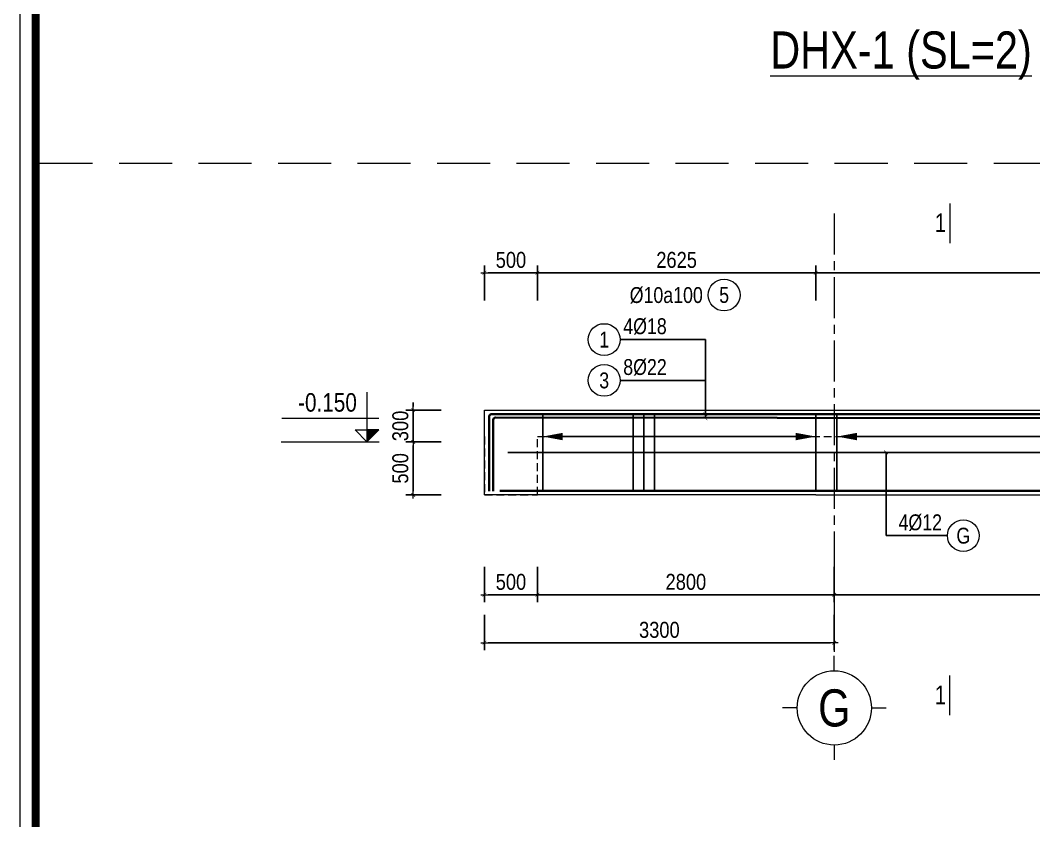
# Model space of a CAD drawing. Header units: millimetres. Extents: x 397144 to 10081729, y 99180 to 1327802.
# Drawn here: x 4907570 to 4917129, y 707849 to 715401 of the extents above; entities that cross this region are included whole.
import ezdxf
from ezdxf.enums import TextEntityAlignment as Align

# ---------------------------------------------------------------- set-up
doc = ezdxf.new("R2010")
doc.units = ezdxf.units.MM
doc.header["$PDSIZE"] = -10
doc.linetypes.add('CENTER', pattern=[2, 1.25, -0.25, 0.25, -0.25])
doc.linetypes.add('HIDDEN', pattern=[0.375, 0.25, -0.125])
doc.layers.get('0').update_dxf_attribs({"linetype": 'CONTINUOUS'})
doc.layers.get('Defpoints').update_dxf_attribs({"color": 12, "linetype": 'CONTINUOUS'})
for name, color, linetype, lineweight in [('kata_dim', 8, 'CONTINUOUS', 13), ('kata_grid', 8, 'CENTER', 13), ('kata_net khuat', 9, 'HIDDEN', 5), ('kata_net manh', 8, 'CONTINUOUS', 5), ('kata_net thay', 4, 'CONTINUOUS', 20), ('kata_text', 7, 'CONTINUOUS', 20), ('kata_thep chu', 1, 'CONTINUOUS', 35), ('kata_thep dai', 220, 'CONTINUOUS', 25)]:
    doc.layers.add(name, color=color, linetype=linetype, lineweight=lineweight)
doc.styles.add('kata_text', font='arial.ttf', dxfattribs={"width": 0.8})
doc.styles.add('Star-HelCon', font='VHELVCN_0.TTF')
doc.dimstyles.new('kata_dim_70', dxfattribs={"dimscale": 70, "dimtxt": 2.15, "dimasz": 0.5, "dimexe": 1, "dimexo": 2, "dimtad": 1, "dimdec": 0, "dimrnd": 5, "dimzin": 0, "dimdsep": 46, "dimtxsty": 'Star-HelCon', "dimblk": 'kata_block_ArchTick', "dimcen": 0.09, "dimdle": 1.2, "dimclrd": 8, "dimclre": 8, "dimclrt": 3, "dimadec": 0, "dimazin": 0, "dimtfac": 1, "dimtdec": 0, "dimtix": 1, "dimtmove": 2, "dimatfit": 3, "dimfxl": 3.75, "dimfxlon": 1, "dimtolj": 1, "dimtzin": 0, "dimarcsym": 0})
doc.dimstyles.new('kata_rai_thep', dxfattribs={"dimtxt": 2, "dimasz": 1, "dimexe": 0, "dimexo": 0, "dimtad": 1, "dimdec": 0, "dimzin": 12, "dimdsep": 46, "dimtxsty": 'kata_text', "dimblk": 'kata_block_RUNTIC', "dimcen": 0, "dimse1": 1, "dimse2": 1, "dimclrd": 6, "dimclre": 6, "dimclrt": 7, "dimadec": 0, "dimazin": 3, "dimtfac": 1, "dimtdec": 0, "dimtmove": 2, "dimatfit": 3, "dimldrblk": 'kata_block_LEADERTIC', "dimfxl": 1, "dimtolj": 1, "dimtzin": 0, "dimlwd": -1, "dimlwe": -1, "dimarcsym": 0})

# ---------------------------------------------------------------- blocks, each defined once
blk = doc.blocks.new('kata_block_TD')
at = {"color": 6, "linetype": 'ByBlock', "lineweight": -2, "style": 'kata_text', "width": 0.8}
blk.add_attdef('SECTDET2', text='', height=5, dxfattribs=at).set_placement((0, 7.97), align=Align.CENTER)
at = {"color": 0, "linetype": 'ByBlock', "lineweight": -2, "style": 'kata_text', "width": 0.8}
blk.add_attdef('SECTDET1', text='', height=5, dxfattribs=at).set_placement((0, 1.47), align=Align.CENTER)
at = {"color": 3, "lineweight": 25, "style": 'kata_text', "width": 0.8}
blk.add_attdef('SSCALE', text='', height=2.5, dxfattribs=at).set_placement((0, -4), align=Align.CENTER)
blk = doc.blocks.new('CHG_XX_Khung ten')
blk.add_lwpolyline([(15, 579), (826, 579), (826, 15), (15, 15)], close=True)
at = {"color": 4, "linetype": 'Continuous', "const_width": 1}
blk.add_lwpolyline([(17, 577), (824, 577), (824, 17), (17, 17)], close=True, dxfattribs=at)
blk = doc.blocks.new('kata_block_ArchTick')
at = {"color": 8}
blk.add_line((1, 0), (-1, 0), dxfattribs=at)
at = {"color": 8, "const_width": 0.15}
blk.add_lwpolyline([(-0.5, -0.5), (0.5, 0.5)], dxfattribs=at)
blk = doc.blocks.new('*D451')
at = {"layer": 'Defpoints', "color": 0, "transparency": 16777216}
for p in [(4920248.2, 713018.5), (4915073.2, 712756), (4920248.2, 711723.5)]:
    blk.add_point(p, dxfattribs=at)
at = {"layer": 'kata_dim', "color": 8, "lineweight": -2, "transparency": 16777216}
for p, q in [((4915073.2, 712896), (4915073.2, 713088.5)), ((4915108.2, 713018.5), (4920213.2, 713018.5)), ((4920248.2, 712756), (4920248.2, 713088.5))]:
    blk.add_line(p, q, dxfattribs=at)
at = {"layer": 'kata_dim', "color": 8, "lineweight": -2, "transparency": 16777216, "xscale": 35, "yscale": 35, "zscale": 35, "rotation": 180}
blk.add_blockref('kata_block_ArchTick', (4915073.2, 713018.5), dxfattribs=at)
at = {"layer": 'kata_dim', "color": 8, "lineweight": -2, "transparency": 16777216, "xscale": 35, "yscale": 35, "zscale": 35}
blk.add_blockref('kata_block_ArchTick', (4920248.2, 713018.5), dxfattribs=at)
at = {"layer": 'kata_dim', "color": 3, "transparency": 16777216, "insert": (4917660.7, 713139.1), "char_height": 150.5, "attachment_point": 5, "style": 'Star-HelCon'}
blk.add_mtext('\\A1;5175', dxfattribs=at)
blk = doc.blocks.new('*D453')
at = {"layer": 'Defpoints', "color": 0, "transparency": 16777216}
for p in [(4911948.2, 711423.5), (4911276.4, 710923.5), (4911948.2, 710923.5)]:
    blk.add_point(p, dxfattribs=at)
at = {"layer": 'kata_dim', "color": 8, "lineweight": -2, "transparency": 16777216}
for p, q in [((4911538.9, 711423.5), (4911206.4, 711423.5)), ((4911276.4, 711388.5), (4911276.4, 710958.5)), ((4911538.9, 710923.5), (4911206.4, 710923.5))]:
    blk.add_line(p, q, dxfattribs=at)
at = {"layer": 'kata_dim', "color": 8, "lineweight": -2, "transparency": 16777216, "xscale": 35, "yscale": 35, "zscale": 35}
for p, rotation in [((4911276.4, 711423.5), 90), ((4911276.4, 710923.5), 270)]:
    blk.add_blockref('kata_block_ArchTick', p, dxfattribs=dict(at, rotation=rotation))
at = {"layer": 'kata_dim', "color": 3, "transparency": 16777216, "insert": (4911155.8, 711173.5), "char_height": 150.5, "attachment_point": 5, "rotation": 90, "style": 'Star-HelCon'}
blk.add_mtext('\\A1;500', dxfattribs=at)
blk = doc.blocks.new('kata_block_CT')
blk.add_hatch(color=256).paths.add_polyline_path([(0, 1.6), (-1.61, 1.6), (0, 0)])
at = {"ltscale": 50}
h = blk.add_hatch(dxfattribs=at)
h.set_pattern_fill('ANSI31', color=8, scale=1.406, style=0)
h.paths.add_polyline_path([(0, 1.6), (0, 0), (1.61, 1.6)])
at = {"color": 8, "ltscale": 50}
for p, q in [((-1.59, 3.14), (11.47, 3.14)), ((11.56, 0), (-1.64, 0))]:
    blk.add_line(p, q, dxfattribs=at)
for points in [[(0, 6.69), (0, 0)], [(0, 0), (-1.61, 1.6), (0, 1.6)], [(0, 0), (1.61, 1.6), (0, 1.6)]]:
    blk.add_lwpolyline(points, dxfattribs=at)
at = {"color": 3, "style": 'kata_text', "width": 0.8}
blk.add_attdef('CT', (1.41, 4.07), '', height=2.5, dxfattribs=at)
blk = doc.blocks.new('kata_block_RUNTIC')
at = {"layer": 'kata_dim', "color": 6}
blk.add_line((0, 0.75), (0, -0.75), dxfattribs=at)
blk.add_lwpolyline([(0, 0, 0, 1, 0), (-2.7, 0, 1, 1, 0)], format="xyseb", dxfattribs=at)
blk = doc.blocks.new('*D454')
at = {"layer": 'Defpoints', "color": 6, "transparency": 16777216}
blk.add_line((4912568.2, 711473.5), (4915003.2, 711473.5), dxfattribs=at)
at = {"layer": 'Defpoints', "color": 0, "transparency": 16777216}
for p in [(4912498.2, 711473.5), (4915073.2, 711473.5), (4915073.2, 711473.5)]:
    blk.add_point(p, dxfattribs=at)
at = {"layer": 'Defpoints', "color": 6, "transparency": 16777216, "xscale": 70, "yscale": 70, "zscale": 70, "rotation": 180}
blk.add_blockref('kata_block_RUNTIC', (4912498.2, 711473.5), dxfattribs=at)
at = {"layer": 'Defpoints', "color": 6, "transparency": 16777216, "xscale": 70, "yscale": 70, "zscale": 70}
blk.add_blockref('kata_block_RUNTIC', (4915073.2, 711473.5), dxfattribs=at)
blk = doc.blocks.new('kata_block_LEADERTIC')
at = {"layer": 'kata_dim', "color": 6}
blk.add_lwpolyline([(0, 0, 0, 1, 0), (-2.7, 0, 1, 1, 0)], format="xyseb", dxfattribs=at)
blk = doc.blocks.new('*D455')
at = {"layer": 'Defpoints', "color": 6, "transparency": 16777216}
blk.add_line((4915343.2, 711473.5), (4919978.2, 711473.5), dxfattribs=at)
at = {"layer": 'Defpoints', "color": 0, "transparency": 16777216}
for p in [(4915273.2, 711473.5), (4920048.2, 711473.5), (4920048.2, 711473.5)]:
    blk.add_point(p, dxfattribs=at)
at = {"layer": 'Defpoints', "color": 6, "transparency": 16777216, "xscale": 70, "yscale": 70, "zscale": 70, "rotation": 180}
blk.add_blockref('kata_block_RUNTIC', (4915273.2, 711473.5), dxfattribs=at)
at = {"layer": 'Defpoints', "color": 6, "transparency": 16777216, "xscale": 70, "yscale": 70, "zscale": 70}
blk.add_blockref('kata_block_RUNTIC', (4920048.2, 711473.5), dxfattribs=at)
blk = doc.blocks.new('kata_block_SECBAL')
at = {"color": 0, "linetype": 'ByBlock', "lineweight": -2}
blk.add_line((0, 4.36), (0, -1), dxfattribs=at)
at = {"color": 0, "linetype": 'ByBlock', "lineweight": -2, "style": 'kata_text', "width": 0.8}
blk.add_attdef('DETAIL', text='', height=2.5, dxfattribs=at).set_placement((-0.5, 1.75), align=Align.MIDDLE_RIGHT)
blk = doc.blocks.new('*U15')
at = {"color": 0, "linetype": 'ByBlock', "lineweight": -2}
blk.add_line((0, -1), (0, 4.36), dxfattribs=at)
at = {"color": 0, "linetype": 'ByBlock', "lineweight": -2, "style": 'kata_text', "width": 0.8}
blk.add_attdef('DETAIL', text='', height=2.5, dxfattribs=at).set_placement((-0.5, 1.75), align=Align.MIDDLE_RIGHT)
blk = doc.blocks.new('*U12')
blk.add_circle((-2.5, 0), 2.5)
at = {"layer": 'kata_text', "color": 3, "style": 'kata_text', "width": 0.8}
blk.add_attdef('DK1', (0.5, 0.85), '', height=2.5, dxfattribs=at)
at = {"layer": 'kata_text', "color": 7, "style": 'kata_text', "width": 0.8}
blk.add_attdef('SH2', text='', height=2.5, dxfattribs=at).set_placement((-2.5, 0), align=Align.MIDDLE)
blk = doc.blocks.new('*D457')
at = {"layer": 'Defpoints', "color": 0, "transparency": 16777216}
for p in [(4911948.2, 710923.5), (4912448.2, 710923.5), (4911948.2, 709981)]:
    blk.add_point(p, dxfattribs=at)
at = {"layer": 'kata_dim', "color": 8, "lineweight": -2, "transparency": 16777216}
for p, q in [((4911948.2, 710243.5), (4911948.2, 709911)), ((4912448.2, 710243.5), (4912448.2, 709911)), ((4912413.2, 709981), (4911983.2, 709981))]:
    blk.add_line(p, q, dxfattribs=at)
at = {"layer": 'kata_dim', "color": 8, "lineweight": -2, "transparency": 16777216, "xscale": 35, "yscale": 35, "zscale": 35, "rotation": 180}
blk.add_blockref('kata_block_ArchTick', (4911948.2, 709981), dxfattribs=at)
at = {"layer": 'kata_dim', "color": 8, "lineweight": -2, "transparency": 16777216, "xscale": 35, "yscale": 35, "zscale": 35}
blk.add_blockref('kata_block_ArchTick', (4912448.2, 709981), dxfattribs=at)
at = {"layer": 'kata_dim', "color": 3, "transparency": 16777216, "insert": (4912198.2, 710101.6), "char_height": 150.5, "attachment_point": 5, "style": 'Star-HelCon'}
blk.add_mtext('\\A1;500', dxfattribs=at)
blk = doc.blocks.new('*D458')
at = {"layer": 'Defpoints', "color": 0, "transparency": 16777216}
for p in [(4912448.2, 713018.5), (4915073.2, 711723.5), (4912448.2, 711473.5)]:
    blk.add_point(p, dxfattribs=at)
at = {"layer": 'kata_dim', "color": 8, "lineweight": -2, "transparency": 16777216}
for p, q in [((4912448.2, 712756), (4912448.2, 713088.5)), ((4915038.2, 713018.5), (4912483.2, 713018.5)), ((4915073.2, 712756), (4915073.2, 713088.5))]:
    blk.add_line(p, q, dxfattribs=at)
at = {"layer": 'kata_dim', "color": 8, "lineweight": -2, "transparency": 16777216, "xscale": 35, "yscale": 35, "zscale": 35, "rotation": 180}
blk.add_blockref('kata_block_ArchTick', (4912448.2, 713018.5), dxfattribs=at)
at = {"layer": 'kata_dim', "color": 8, "lineweight": -2, "transparency": 16777216, "xscale": 35, "yscale": 35, "zscale": 35}
blk.add_blockref('kata_block_ArchTick', (4915073.2, 713018.5), dxfattribs=at)
at = {"layer": 'kata_dim', "color": 3, "transparency": 16777216, "insert": (4913760.7, 713139.1), "char_height": 150.5, "attachment_point": 5, "style": 'Star-HelCon'}
blk.add_mtext('\\A1;2625', dxfattribs=at)
blk = doc.blocks.new('*D459')
at = {"layer": 'Defpoints', "color": 0, "transparency": 16777216}
for p in [(4911948.2, 713018.5), (4911948.2, 711723.5), (4912448.2, 711473.5)]:
    blk.add_point(p, dxfattribs=at)
at = {"layer": 'kata_dim', "color": 8, "lineweight": -2, "transparency": 16777216}
for p, q in [((4911948.2, 712756), (4911948.2, 713088.5)), ((4912413.2, 713018.5), (4911983.2, 713018.5)), ((4912448.2, 712756), (4912448.2, 713088.5))]:
    blk.add_line(p, q, dxfattribs=at)
at = {"layer": 'kata_dim', "color": 8, "lineweight": -2, "transparency": 16777216, "xscale": 35, "yscale": 35, "zscale": 35, "rotation": 180}
blk.add_blockref('kata_block_ArchTick', (4911948.2, 713018.5), dxfattribs=at)
at = {"layer": 'kata_dim', "color": 8, "lineweight": -2, "transparency": 16777216, "xscale": 35, "yscale": 35, "zscale": 35}
blk.add_blockref('kata_block_ArchTick', (4912448.2, 713018.5), dxfattribs=at)
at = {"layer": 'kata_dim', "color": 3, "transparency": 16777216, "insert": (4912198.2, 713139.1), "char_height": 150.5, "attachment_point": 5, "style": 'Star-HelCon'}
blk.add_mtext('\\A1;500', dxfattribs=at)
blk = doc.blocks.new('*U14')
blk.add_circle((2.5, 0), 2.5)
at = {"layer": 'kata_text', "color": 3, "style": 'kata_text', "width": 0.8}
blk.add_attdef('DKKC2', text='', height=2.5, dxfattribs=at).set_placement((-0.85, -1.25), align=Align.RIGHT)
at = {"layer": 'kata_text', "color": 7, "style": 'kata_text', "width": 0.8}
blk.add_attdef('SH3', text='', height=2.5, dxfattribs=at).set_placement((2.5, 0), align=Align.MIDDLE)
blk = doc.blocks.new('kata_block_GRID')
for p, q in [((0, 5), (0, 7)), ((-5, 0), (-7, 0)), ((5, 0), (7, 0)), ((0, -5), (0, -7))]:
    blk.add_line(p, q)
blk.add_circle((0, 0), 5)
at = {"color": 7, "style": 'kata_text', "width": 0.8}
blk.add_attdef('GRID', text='', height=5, dxfattribs=at).set_placement((0, 0), align=Align.MIDDLE)
blk = doc.blocks.new('*D460')
at = {"layer": 'Defpoints', "color": 0, "transparency": 16777216}
for p in [(4911948.2, 710923.5), (4915248.2, 710923.5), (4915248.2, 709528.5)]:
    blk.add_point(p, dxfattribs=at)
at = {"layer": 'kata_dim', "color": 8, "lineweight": -2, "transparency": 16777216}
for p, q in [((4911948.2, 709791), (4911948.2, 709458.5)), ((4915248.2, 709791), (4915248.2, 709458.5)), ((4911983.2, 709528.5), (4915213.2, 709528.5))]:
    blk.add_line(p, q, dxfattribs=at)
at = {"layer": 'kata_dim', "color": 8, "lineweight": -2, "transparency": 16777216, "xscale": 35, "yscale": 35, "zscale": 35, "rotation": 180}
blk.add_blockref('kata_block_ArchTick', (4911948.2, 709528.5), dxfattribs=at)
at = {"layer": 'kata_dim', "color": 8, "lineweight": -2, "transparency": 16777216, "xscale": 35, "yscale": 35, "zscale": 35}
blk.add_blockref('kata_block_ArchTick', (4915248.2, 709528.5), dxfattribs=at)
at = {"layer": 'kata_dim', "color": 3, "transparency": 16777216, "insert": (4913598.2, 709649.1), "char_height": 150.5, "attachment_point": 5, "style": 'Star-HelCon'}
blk.add_mtext('\\A1;3300', dxfattribs=at)
blk = doc.blocks.new('*U11')
blk.add_circle((2.5, 0), 2.5)
at = {"layer": 'kata_text', "color": 3, "style": 'kata_text', "width": 0.8}
blk.add_attdef('DK2', text='', height=2.5, dxfattribs=at).set_placement((-0.85, 0.85), align=Align.RIGHT)
at = {"layer": 'kata_text', "color": 7, "style": 'kata_text', "width": 0.8}
blk.add_attdef('SH3', text='', height=2.5, dxfattribs=at).set_placement((2.5, 0), align=Align.MIDDLE)
blk = doc.blocks.new('*D467')
at = {"layer": 'Defpoints', "color": 0, "ltscale": 0.8, "transparency": 16777216}
for p in [(4912448.2, 710923.5), (4915248.2, 710593.7), (4915248.2, 709981)]:
    blk.add_point(p, dxfattribs=at)
at = {"layer": 'kata_dim', "color": 8, "lineweight": -2, "ltscale": 0.8, "transparency": 16777216}
for p, q in [((4912448.2, 710243.5), (4912448.2, 709911)), ((4915248.2, 710243.5), (4915248.2, 709911)), ((4912483.2, 709981), (4915213.2, 709981))]:
    blk.add_line(p, q, dxfattribs=at)
at = {"layer": 'kata_dim', "color": 8, "lineweight": -2, "ltscale": 0.8, "transparency": 16777216, "xscale": 35, "yscale": 35, "zscale": 35, "rotation": 180}
blk.add_blockref('kata_block_ArchTick', (4912448.2, 709981), dxfattribs=at)
at = {"layer": 'kata_dim', "color": 8, "lineweight": -2, "ltscale": 0.8, "transparency": 16777216, "xscale": 35, "yscale": 35, "zscale": 35}
blk.add_blockref('kata_block_ArchTick', (4915248.2, 709981), dxfattribs=at)
at = {"layer": 'kata_dim', "color": 3, "ltscale": 0.8, "transparency": 16777216, "insert": (4913848.2, 710101.6), "char_height": 150.5, "attachment_point": 5, "style": 'Star-HelCon'}
blk.add_mtext('\\A1;2800', dxfattribs=at)
blk = doc.blocks.new('*D468')
at = {"layer": 'Defpoints', "color": 0, "ltscale": 0.8, "transparency": 16777216}
for p in [(4921748.2, 710623.9), (4915248.2, 710593.7), (4921748.2, 709981)]:
    blk.add_point(p, dxfattribs=at)
at = {"layer": 'kata_dim', "color": 8, "lineweight": -2, "ltscale": 0.8, "transparency": 16777216}
for p, q in [((4915248.2, 710243.5), (4915248.2, 709911)), ((4921748.2, 710243.5), (4921748.2, 709911)), ((4915283.2, 709981), (4921713.2, 709981))]:
    blk.add_line(p, q, dxfattribs=at)
at = {"layer": 'kata_dim', "color": 8, "lineweight": -2, "ltscale": 0.8, "transparency": 16777216, "xscale": 35, "yscale": 35, "zscale": 35, "rotation": 180}
blk.add_blockref('kata_block_ArchTick', (4915248.2, 709981), dxfattribs=at)
at = {"layer": 'kata_dim', "color": 8, "lineweight": -2, "ltscale": 0.8, "transparency": 16777216, "xscale": 35, "yscale": 35, "zscale": 35}
blk.add_blockref('kata_block_ArchTick', (4921748.2, 709981), dxfattribs=at)
at = {"layer": 'kata_dim', "color": 3, "ltscale": 0.8, "transparency": 16777216, "insert": (4918498.2, 710101.6), "char_height": 150.5, "attachment_point": 5, "style": 'Star-HelCon'}
blk.add_mtext('\\A1;6500', dxfattribs=at)
blk = doc.blocks.new('*D450')
at = {"layer": 'Defpoints', "color": 0, "transparency": 16777216}
for p in [(4911276.4, 711723.5), (4911948.2, 711723.5), (4911948.2, 711423.5)]:
    blk.add_point(p, dxfattribs=at)
at = {"layer": 'kata_dim', "color": 8, "lineweight": -2, "transparency": 16777216}
for p, q in [((4911276.4, 711758.5), (4911276.4, 711793.5)), ((4911538.9, 711723.5), (4911206.4, 711723.5)), ((4911276.4, 711423.5), (4911276.4, 711723.5)), ((4911538.9, 711423.5), (4911206.4, 711423.5)), ((4911276.4, 711388.5), (4911276.4, 711353.5))]:
    blk.add_line(p, q, dxfattribs=at)
at = {"layer": 'kata_dim', "color": 8, "lineweight": -2, "transparency": 16777216, "xscale": 35, "yscale": 35, "zscale": 35}
for p, rotation in [((4911276.4, 711723.5), 270), ((4911276.4, 711423.5), 90)]:
    blk.add_blockref('kata_block_ArchTick', p, dxfattribs=dict(at, rotation=rotation))
at = {"layer": 'kata_dim', "color": 3, "transparency": 16777216, "insert": (4911155.8, 711573.5), "char_height": 150.5, "attachment_point": 5, "rotation": 90, "style": 'Star-HelCon'}
blk.add_mtext('\\A1;300', dxfattribs=at)

msp = doc.modelspace()

# ---------------------------------------------------------------- block references
at = {"layer": 'kata_net thay', "xscale": 72.589395827735, "yscale": 72.589395827735, "zscale": 72.589395827735}
msp.add_blockref('CHG_XX_Khung ten', (4906481.36832, 679461.165), dxfattribs=at)

# ---------------------------------------------------------------- next in the draw order: linework, layer by layer
at = {"layer": 'kata_grid', "ltscale": 300}
for p, q in [((4915248.16832, 713578.4797), (4915248.16832, 709403.4797)), ((4915248.16832, 713566.80551), (4915248.16832, 709391.80551))]:
    msp.add_line(p, q, dxfattribs=at)
at = {"layer": 'kata_net khuat', "ltscale": 300}
for p, q in [((4911948.16832, 711723.4797), (4912448.16832, 711723.4797)), ((4915073.16832, 711723.4797), (4915373.16832, 711723.4797)), ((4912448.16832, 711473.4797), (4923048.16832, 711473.4797))]:
    msp.add_line(p, q, dxfattribs=at)
at = {"layer": 'kata_net khuat', "ltscale": 2000}
msp.add_lwpolyline([(4907751.56005, 714052.19195), (4956350.28325, 714052.19195)], dxfattribs=at)
at = {"layer": 'kata_net khuat', "ltscale": 300}
msp.add_lwpolyline([(4911948.16832, 711473.4797), (4911948.16832, 710923.4797), (4912448.16832, 710923.4797), (4912448.16832, 711473.4797)], dxfattribs=at)
at = {"layer": 'kata_net thay'}
for p, q in [((4911948.16832, 710923.4797), (4911948.16832, 711723.4797)), ((4911948.16832, 711723.4797), (4915073.16832, 711723.4797)), ((4915073.16832, 711723.4797), (4923348.16832, 711723.4797)), ((4915073.16832, 710923.4797), (4911948.16832, 710923.4797)), ((4915073.16832, 710923.4797), (4923048.16832, 710923.4797))]:
    msp.add_line(p, q, dxfattribs=at)
at = {"layer": 'kata_thep chu'}
for p, q in [((4912031.17377, 710957.17441), (4912031.17377, 711632.20679)), ((4912051.17377, 711652.20679), (4920248.16832, 711645.4797)), ((4912092.70249, 710962.4797), (4923193.88243, 710962.4797))]:
    msp.add_line(p, q, dxfattribs=at)
at = {"layer": 'kata_thep chu', "flags": 128}
msp.add_lwpolyline([(4911993.16832, 710957.61561), (4911993.16832, 711664.4797, -0.4142135622), (4912013.16832, 711684.4797), (4923278.16905, 711684.4797)], format="xyb", dxfattribs=at)
at = {"layer": 'kata_thep chu'}
msp.add_arc((4912051.17377, 711632.20679), 20, 90, 179.999999973, dxfattribs=at)
at = {"layer": 'kata_thep dai', "ltscale": 52.5}
for p, q in [((4912498.16832, 711688.4797), (4912498.16832, 710958.4797)), ((4912498.16832, 711688.4797), (4912498.16832, 710958.4797)), ((4913352.0732, 711688.4797), (4913352.0732, 710958.4797)), ((4913452.0732, 711688.4797), (4913452.0732, 710958.4797)), ((4913552.0732, 711688.4797), (4913552.0732, 710958.4797)), ((4915073.16832, 711688.4797), (4915073.16832, 710958.4797)), ((4915273.16832, 711688.4797), (4915273.16832, 710958.4797)), ((4912169.46802, 711323.4797), (4923043.30172, 711323.4797))]:
    msp.add_line(p, q, dxfattribs=at)

# ---------------------------------------------------------------- next in the draw order: block references
at = {"layer": 'kata_dim', "color": 2, "xscale": 70, "yscale": 70, "zscale": 70}
for name, p in [('kata_block_SECBAL', (4916338.16832, 713368.4797)), ('*U15', (4916338.16832, 708913.4797))]:
    msp.add_blockref(name, p, dxfattribs=at).add_auto_attribs({'DETAIL': '1'})
at = {"layer": 'kata_dim', "xscale": 70, "yscale": 70, "zscale": 70}
msp.add_blockref('kata_block_GRID', (4915248.16832, 708913.4797), dxfattribs=at).add_auto_attribs({'GRID': 'G'})
at = {"layer": 'kata_net manh', "xscale": 60, "yscale": 60, "zscale": 60}
for name, p, values in [('*U14', (4914058.99809, 712808.4797), {'SH3': '5', 'DKKC2': '%%C10a100'}), ('*U12', (4913227.68722, 712388.4797), {'SH2': '1', 'DK1': '4%%C18'}), ('*U12', (4913227.68722, 712003.4797), {'SH2': '3', 'DK1': '8%%C22'}), ('*U11', (4916315.04733, 710538.4797), {'SH3': 'G', 'DK2': '4%%C12'})]:
    msp.add_blockref(name, p, dxfattribs=at).add_auto_attribs(values)
at = {"layer": 'kata_text'}
ref = msp.add_blockref('kata_block_TD', (4915877.58958, 714842.59186), dxfattribs=dict(at, xscale=70, yscale=70, zscale=70))
ref.add_attrib('SECTDET1', '%%UDHX-1 (SL=2)', dxfattribs={"layer": '0', "color": 0, "linetype": 'ByBlock', "lineweight": -2, "height": 350, "style": 'kata_text', "width": 0.8}).set_placement((4915877.58958, 714945.53733), align=Align.CENTER)
ref = msp.add_blockref('kata_block_CT', (4910840.48646, 711423.4797), dxfattribs=dict(at, xscale=-70, yscale=70, zscale=70))
ref.add_attrib('CT', '-0.150', (4910190.41176, 711708.2587), dxfattribs={"layer": '0', "color": 3, "height": 175, "style": 'kata_text', "width": 0.8})

# ---------------------------------------------------------------- next in the draw order: dimensions: what is measured, and where the dimension line sits
at = {"layer": 'Defpoints'}
for p1, p2, picture, middle in [((4912498.16832, 711473.4797), (4915073.16832, 711473.4797), '*D454', (4913785.66832, 711473.4797)), ((4915273.16832, 711473.4797), (4920048.16832, 711473.4797), '*D455', (4917660.66832, 711473.4797))]:
    dim = msp.add_aligned_dim(p1=p1, p2=p2, distance=0, text=' ', dimstyle='kata_rai_thep', override={"dimscale": 70}, dxfattribs=at)
    dim.commit()
    dim.dimension.update_dxf_attribs({"geometry": picture, "text_midpoint": middle})
at = {"layer": 'kata_dim'}
for base, p1, p2, picture, middle in [((4911948.16832, 713018.4797), (4912448.16832, 711473.4797), (4911948.16832, 711723.4797), '*D459', (4912198.16832, 713139.08504)), ((4912448.16832, 713018.4797), (4915073.16832, 711723.4797), (4912448.16832, 711473.4797), '*D458', (4913760.66832, 713139.08504)), ((4920248.16832, 713018.4797), (4915073.16832, 712755.9797), (4920248.16832, 711723.4797), '*D451', (4917660.66832, 713139.08504)), ((4911948.16832, 709980.9797), (4912448.16832, 710923.4797), (4911948.16832, 710923.4797), '*D457', (4912198.16832, 710101.58504)), ((4915248.16832, 709528.52921), (4911948.16832, 710923.4797), (4915248.16832, 710923.4797), '*D460', (4913598.16832, 709649.13455))]:
    dim = msp.add_linear_dim(base=base, p1=p1, p2=p2, dimstyle='kata_dim_70', dxfattribs=at)
    dim.commit()
    dim.dimension.update_dxf_attribs({"geometry": picture, "text_midpoint": middle})
for base, p2, picture, middle in [((4911276.44203, 711723.4797), (4911948.16832, 711723.4797), '*D450', (4911155.83669, 711573.4797)), ((4911276.44203, 710923.4797), (4911948.16832, 710923.4797), '*D453', (4911155.83669, 711173.4797))]:
    dim = msp.add_linear_dim(base=base, p1=(4911948.16832, 711423.4797), p2=p2, angle=270, dimstyle='kata_dim_70', dxfattribs=at)
    dim.commit()
    dim.dimension.update_dxf_attribs({"geometry": picture, "text_midpoint": middle})
at = {"layer": 'kata_dim', "ltscale": 0.8}
for base, p1, p2, picture, middle in [((4915248.16832, 709980.9797), (4912448.16832, 710923.4797), (4915248.16832, 710593.72983), '*D467', (4913848.16832, 710101.58504)), ((4921748.16832, 709980.9797), (4915248.16832, 710593.72983), (4921748.16832, 710623.91979), '*D468', (4918498.16832, 710101.58504))]:
    dim = msp.add_linear_dim(base=base, p1=p1, p2=p2, dimstyle='kata_dim_70', dxfattribs=at)
    dim.commit()
    dim.dimension.update_dxf_attribs({"geometry": picture, "text_midpoint": middle})

# ---------------------------------------------------------------- next in the draw order: leaders
at = {"layer": 'kata_net manh'}
for points in [[(4914032.68722, 711684.4797), (4914032.68722, 712388.4797), (4913227.68722, 712388.4797)], [(4914032.68722, 711645.4797), (4914032.68722, 712003.4797), (4913227.68722, 712003.4797)], [(4915736.84389, 711323.4797), (4915736.84389, 710538.4797), (4916315.04733, 710538.4797)]]:
    msp.add_leader(points, dimstyle='kata_dim_70', override={"dimldrblk": 'ArchTick'}, dxfattribs=at)

doc.saveas('drawing.dxf')
